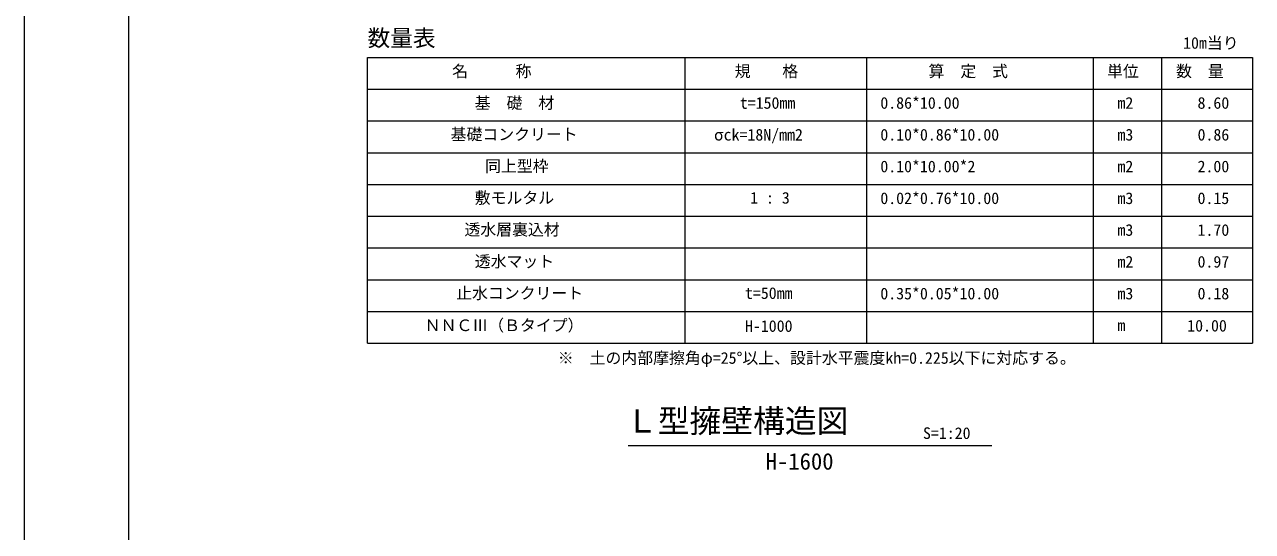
# Model space of a CAD drawing. Units: millimetres, scale not verified, with parts at other scales. Extents: x 748 to 253048, y 13754 to 73154.
# Drawn here: x 748 to 27805, y 43454 to 54624 of the extents above; entities that cross this region are included whole.
import ezdxf
from ezdxf.enums import TextEntityAlignment as Align

# ---------------------------------------------------------------- set-up
doc = ezdxf.new("R2010")
doc.units = ezdxf.units.MM
doc.header["$LTSCALE"] = 300
for name, color, linetype in [('D-MTR', 1, 'Continuous'), ('D-MTR-TXT', 1, 'Continuous'), ('D-TTL-TXT', 1, 'Continuous')]:
    doc.layers.add(name, color=color, linetype=linetype)
for name, color, linetype, lineweight in [('D-MTR-FRAM', 7, 'Continuous', 18), ('D-TTL(外枠）', 2, 'Continuous', 18), ('D-TTL-LINE', 7, 'Continuous', 18), ('DEFPOINTS_3', 7, 'Continuous', 18)]:
    doc.layers.add(name, color=color, linetype=linetype, lineweight=lineweight)
doc.styles.add('ＭＳ ゴシック', font='')
doc.styles.get('ＭＳ ゴシック').set_extended_font_data('MS Gothic')

msp = doc.modelspace()

# ---------------------------------------------------------------- linework, layer by layer
at = {"layer": 'D-MTR-FRAM'}
for p, q in [((8305.3, 53900.4), (27805.3, 53900.4)), ((8305.3, 47600.4), (8305.3, 53900.4)), ((15305.3, 47600.4), (15305.3, 53900.4)), ((19305.3, 47600.4), (19305.3, 53900.4)), ((24305.3, 47600.4), (24305.3, 53900.4)), ((25805.3, 47600.4), (25805.3, 53900.4)), ((25805.3, 47600.4), (25805.3, 53900.4)), ((27805.3, 53900.4), (27805.3, 47600.4)), ((8305.3, 53200.4), (27805.3, 53200.4)), ((8305.3, 52500.4), (27805.3, 52500.4)), ((8305.3, 51800.4), (27805.3, 51800.4)), ((8305.3, 51100.4), (27805.3, 51100.4)), ((8305.3, 50400.4), (27805.3, 50400.4)), ((8305.3, 49700.4), (27805.3, 49700.4)), ((8305.3, 49000.4), (27805.3, 49000.4)), ((8305.3, 48300.4), (27805.3, 48300.4)), ((8305.3, 47600.4), (27805.3, 47600.4))]:
    msp.add_line(p, q, dxfattribs=at)
at = {"layer": 'D-TTL(外枠）'}
msp.add_line((3047.6, 15753.7), (3047.6, 71153.7), dxfattribs=at)
at = {"layer": 'D-TTL-LINE'}
msp.add_line((14045.7, 45350.9), (22065, 45350.9), dxfattribs=at)
at = {"layer": 'DEFPOINTS_3'}
msp.add_line((747.6, 13753.7), (747.6, 73153.7), dxfattribs=at)

# ---------------------------------------------------------------- texts
at = {"layer": 'D-MTR', "style": 'ＭＳ ゴシック'}
msp.add_text('数量表', height=366.6, dxfattribs=at).set_placement((8305.3, 54033.7), align=Align.BOTTOM_LEFT)
at = {"layer": 'D-MTR-TXT', "style": 'ＭＳ ゴシック'}
for s, p in [('10m当り', (26277.5, 54013.7)), ('名\u3000\u3000\u3000称', (10168.3, 53391.8)), ('規\u3000\u3000格', (16395.7, 53391.8)), ('算\u3000定\u3000式', (20668.3, 53391.8)), ('単位', (24600.5, 53391.8)), ('数\u3000量', (26123.1, 53391.8)), ('基\u3000礎\u3000材', (10668.3, 52691.8)), ('0.86*10.00', (19605.3, 52691.8)), ('t=150mm', (16509.4, 52691.8)), ('m2', (24830.3, 52691.8)), ('8.60', (26595.7, 52691.8)), ('基礎コンクリート', (10136.1, 52000.7)), ('σck=18N/mm2', (15940.9, 51991.7)), ('0.10*0.86*10.00', (19605.3, 51991.7)), ('m3', (24830.3, 51991.8)), ('0.86', (26595.7, 51991.8)), ('同上型枠', (10895.7, 51300.7)), ('0.10*10.00*2', (19605.3, 51291.7)), ('m2', (24830.3, 51291.8)), ('2.00', (26595.7, 51291.8)), ('敷モルタル', (10668.3, 50600.7)), ('1 : 3', (16736.8, 50600.7)), ('0.02*0.76*10.00', (19605.3, 50591.7)), ('m3', (24830.3, 50591.8)), ('0.15', (26595.7, 50591.8)), ('透水層裏込材', (10440.9, 49900.7)), ('m3', (24830.3, 49891.8)), ('1.70', (26595.7, 49891.8)), ('透水マット', (10668.3, 49200.7)), ('m2', (24830.3, 49191.8)), ('0.97', (26595.7, 49191.8)), ('止水コンクリート', (10258.6, 48500.7)), ('t=50mm', (16623.1, 48500.7)), ('0.35*0.05*10.00', (19605.3, 48491.7)), ('m3', (24830.3, 48491.8)), ('0.18', (26595.7, 48491.8)), ('ＮＮＣⅢ（Ｂタイプ）', (9564.4, 47791.8)), ('H-1000', (16623.1, 47775.4)), ('m', (24830.3, 47791.8)), ('10.00', (26368.3, 47782.8)), ('※\u3000土の内部摩擦角φ=25°以上、設計水平震度kh=0.225以下に対応する。', (12498.1, 47072.1))]:
    msp.add_text(s, height=256.6, dxfattribs=at).set_placement(p, align=Align.BOTTOM_LEFT)
at = {"layer": 'D-TTL-TXT', "style": 'ＭＳ ゴシック'}
for s, height, p in [('Ｌ型擁壁構造図', 513.2, (14001.3, 45478.8)), ('S=1:20', 256.6, (20545.6, 45414.8)), ('H-1600', 366.6, (17078.7, 44705.5))]:
    msp.add_text(s, height=height, dxfattribs=at).set_placement(p, align=Align.BOTTOM_LEFT)

doc.saveas('drawing.dxf')
